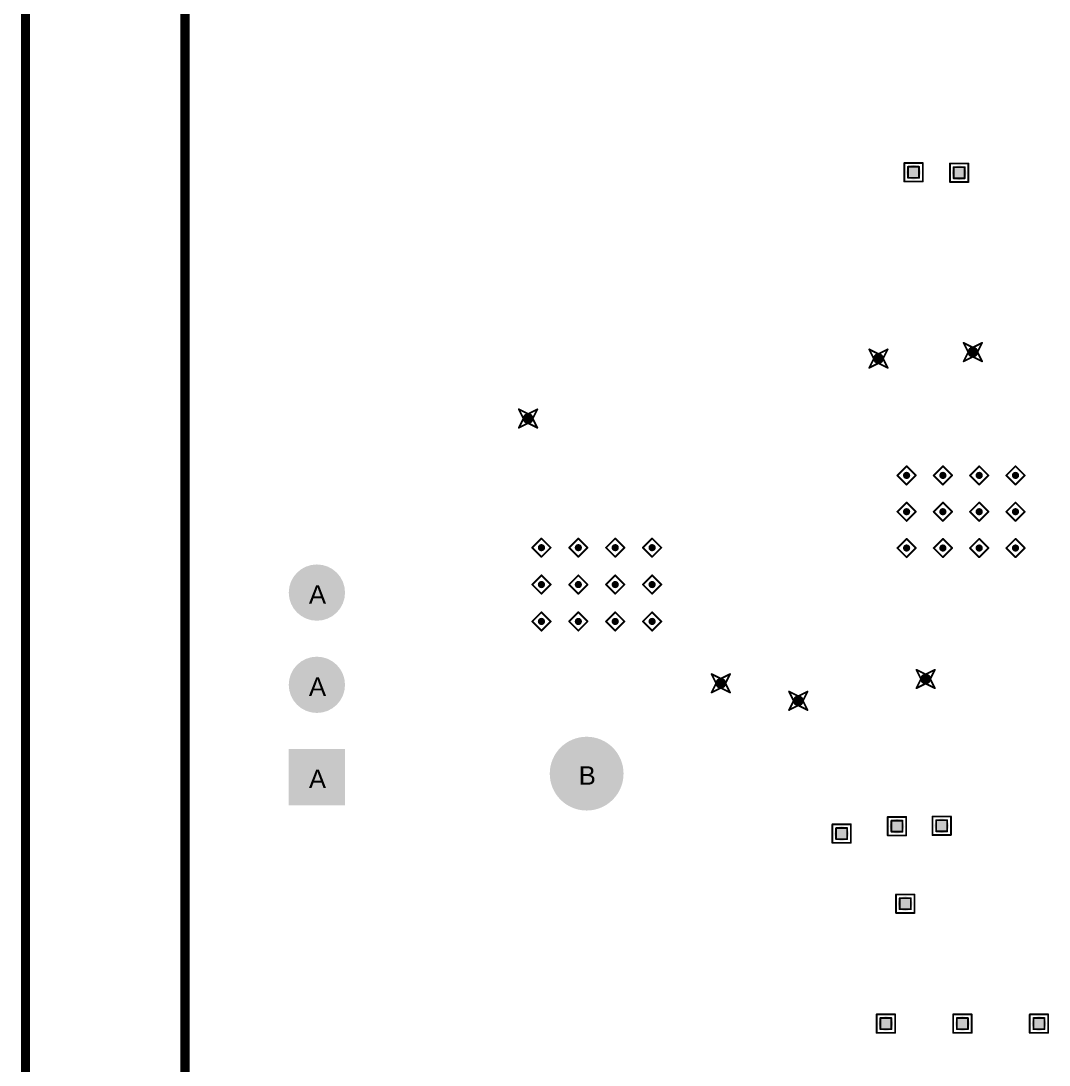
# Model space of a CAD drawing. Header units: millimetres. Extents: x -25 to 478, y -31 to 252.
# Drawn here: x -4.52 to 23.8, y 156.71 to 185.47 of the extents above; entities that cross this region are included whole.
import ezdxf

# ---------------------------------------------------------------- set-up
doc = ezdxf.new("R2010")
doc.units = ezdxf.units.MM
for name, color, linetype in [('DrillDrawing', 1, 'Continuous'), ('Mechanical1', 6, 'Continuous'), ('Mechanical2', 216, 'Continuous'), ('MultiLayer', 9, 'Continuous'), ('PadHoleLayer', 156, 'Continuous'), ('ViaHoleLayer', 16, 'Continuous')]:
    doc.layers.add(name, color=color, linetype=linetype)
doc.styles.add('Arial', font='', dxfattribs={"height": 0.2})
doc.styles.get('Arial').set_extended_font_data('Arial')

# ---------------------------------------------------------------- blocks, each defined once
blk = doc.blocks.new('MOLEX_0022284033_621')
at = {"layer": 'MultiLayer'}
blk.add_hatch(color=9, dxfattribs=at).paths.add_polyline_path([(-3.315, 0.775), (-1.765, 0.775), (-1.765, -0.775), (-3.315, -0.775)])
h = blk.add_hatch(color=9, dxfattribs=at)
edge = h.paths.add_edge_path()
edge.add_arc((0, 0), 0.775, 0, 360)
h = blk.add_hatch(color=9, dxfattribs=at)
edge = h.paths.add_edge_path()
edge.add_arc((2.54, 0), 0.775, 0, 360)
at = {"layer": 'PadHoleLayer'}
h = blk.add_hatch(color=156, dxfattribs=at)
edge = h.paths.add_edge_path()
edge.add_arc((-2.54, 0), 0.51, 0, 360)
h = blk.add_hatch(color=156, dxfattribs=at)
edge = h.paths.add_edge_path()
edge.add_arc((0, 0), 0.51, 0, 360)
h = blk.add_hatch(color=156, dxfattribs=at)
edge = h.paths.add_edge_path()
edge.add_arc((2.54, 0), 0.51, 0, 360)
blk = doc.blocks.new('MXA20A_N_857')
at = {"layer": 'ViaHoleLayer'}
h = blk.add_hatch(color=16, dxfattribs=at)
edge = h.paths.add_edge_path()
edge.add_arc((-1, 1.5), 0.1, 0, 360)
h = blk.add_hatch(color=16, dxfattribs=at)
edge = h.paths.add_edge_path()
edge.add_arc((0, 1.5), 0.1, 0, 360)
h = blk.add_hatch(color=16, dxfattribs=at)
edge = h.paths.add_edge_path()
edge.add_arc((1, 1.5), 0.1, 0, 360)
h = blk.add_hatch(color=16, dxfattribs=at)
edge = h.paths.add_edge_path()
edge.add_arc((-1, 0.5), 0.1, 0, 360)
h = blk.add_hatch(color=16, dxfattribs=at)
edge = h.paths.add_edge_path()
edge.add_arc((0, 0.5), 0.1, 0, 360)
h = blk.add_hatch(color=16, dxfattribs=at)
edge = h.paths.add_edge_path()
edge.add_arc((1, 0.5), 0.1, 0, 360)
h = blk.add_hatch(color=16, dxfattribs=at)
edge = h.paths.add_edge_path()
edge.add_arc((-1, -0.5), 0.1, 0, 360)
h = blk.add_hatch(color=16, dxfattribs=at)
edge = h.paths.add_edge_path()
edge.add_arc((0, -0.5), 0.1, 0, 360)
h = blk.add_hatch(color=16, dxfattribs=at)
edge = h.paths.add_edge_path()
edge.add_arc((1, -0.5), 0.1, 0, 360)
h = blk.add_hatch(color=16, dxfattribs=at)
edge = h.paths.add_edge_path()
edge.add_arc((-1, -1.5), 0.1, 0, 360)
h = blk.add_hatch(color=16, dxfattribs=at)
edge = h.paths.add_edge_path()
edge.add_arc((0, -1.5), 0.1, 0, 360)
h = blk.add_hatch(color=16, dxfattribs=at)
edge = h.paths.add_edge_path()
edge.add_arc((1, -1.5), 0.1, 0, 360)
blk = doc.blocks.new('KEYSTONE5000_895')
at = {"layer": 'MultiLayer'}
h = blk.add_hatch(color=9, dxfattribs=at)
edge = h.paths.add_edge_path()
edge.add_arc((0, 0), 1.016, 0, 360)
at = {"layer": 'PadHoleLayer'}
h = blk.add_hatch(color=156, dxfattribs=at)
edge = h.paths.add_edge_path()
edge.add_arc((0, 0), 0.508, 0, 360)
blk = doc.blocks.new('POWERPAK_SO_8_1455')
at = {"layer": 'ViaHoleLayer'}
h = blk.add_hatch(color=16, dxfattribs=at)
edge = h.paths.add_edge_path()
edge.add_arc((-0.508, 1.524), 0.1, 0, 360)
h = blk.add_hatch(color=16, dxfattribs=at)
edge = h.paths.add_edge_path()
edge.add_arc((0.508, 1.524), 0.1, 0, 360)
h = blk.add_hatch(color=16, dxfattribs=at)
edge = h.paths.add_edge_path()
edge.add_arc((1.524, 1.524), 0.1, 0, 360)
h = blk.add_hatch(color=16, dxfattribs=at)
edge = h.paths.add_edge_path()
edge.add_arc((-0.508, 0.508), 0.1, 0, 360)
h = blk.add_hatch(color=16, dxfattribs=at)
edge = h.paths.add_edge_path()
edge.add_arc((0.508, 0.508), 0.1, 0, 360)
h = blk.add_hatch(color=16, dxfattribs=at)
edge = h.paths.add_edge_path()
edge.add_arc((1.524, 0.508), 0.1, 0, 360)
h = blk.add_hatch(color=16, dxfattribs=at)
edge = h.paths.add_edge_path()
edge.add_arc((-0.508, -0.508), 0.1, 0, 360)
h = blk.add_hatch(color=16, dxfattribs=at)
edge = h.paths.add_edge_path()
edge.add_arc((0.508, -0.508), 0.1, 0, 360)
h = blk.add_hatch(color=16, dxfattribs=at)
edge = h.paths.add_edge_path()
edge.add_arc((1.524, -0.508), 0.1, 0, 360)
h = blk.add_hatch(color=16, dxfattribs=at)
edge = h.paths.add_edge_path()
edge.add_arc((-0.508, -1.524), 0.1, 0, 360)
h = blk.add_hatch(color=16, dxfattribs=at)
edge = h.paths.add_edge_path()
edge.add_arc((0.508, -1.524), 0.1, 0, 360)
h = blk.add_hatch(color=16, dxfattribs=at)
edge = h.paths.add_edge_path()
edge.add_arc((1.524, -1.524), 0.1, 0, 360)

msp = doc.modelspace()

# ---------------------------------------------------------------- hatches: boundary and pattern name
at = {"layer": 'ViaHoleLayer'}
h = msp.add_hatch(color=16, dxfattribs=at)
edge = h.paths.add_edge_path()
edge.add_arc((20.066, 181.298), 0.2, 0, 360)
h = msp.add_hatch(color=16, dxfattribs=at)
edge = h.paths.add_edge_path()
edge.add_arc((21.323, 181.285), 0.2, 0, 360)
h = msp.add_hatch(color=16, dxfattribs=at)
edge = h.paths.add_edge_path()
edge.add_arc((19.099, 176.167), 0.15, 0, 360)
h = msp.add_hatch(color=16, dxfattribs=at)
edge = h.paths.add_edge_path()
edge.add_arc((21.699, 176.345), 0.15, 0, 360)
h = msp.add_hatch(color=16, dxfattribs=at)
edge = h.paths.add_edge_path()
edge.add_arc((9.449, 174.516), 0.15, 0, 360)
h = msp.add_hatch(color=16, dxfattribs=at)
edge = h.paths.add_edge_path()
edge.add_arc((14.757, 167.225), 0.15, 0, 360)
h = msp.add_hatch(color=16, dxfattribs=at)
edge = h.paths.add_edge_path()
edge.add_arc((20.399, 167.344), 0.15, 0, 360)
h = msp.add_hatch(color=16, dxfattribs=at)
edge = h.paths.add_edge_path()
edge.add_arc((16.891, 166.743), 0.15, 0, 360)
h = msp.add_hatch(color=16, dxfattribs=at)
edge = h.paths.add_edge_path()
edge.add_arc((19.609, 163.289), 0.2, 0, 360)
h = msp.add_hatch(color=16, dxfattribs=at)
edge = h.paths.add_edge_path()
edge.add_arc((20.841, 163.302), 0.2, 0, 360)
h = msp.add_hatch(color=16, dxfattribs=at)
edge = h.paths.add_edge_path()
edge.add_arc((18.085, 163.086), 0.2, 0, 360)
h = msp.add_hatch(color=16, dxfattribs=at)
edge = h.paths.add_edge_path()
edge.add_arc((19.837, 161.155), 0.2, 0, 360)
h = msp.add_hatch(color=16, dxfattribs=at)
edge = h.paths.add_edge_path()
edge.add_arc((19.304, 157.853), 0.2, 0, 360)
h = msp.add_hatch(color=16, dxfattribs=at)
edge = h.paths.add_edge_path()
edge.add_arc((21.412, 157.853), 0.2, 0, 360)
h = msp.add_hatch(color=16, dxfattribs=at)
edge = h.paths.add_edge_path()
edge.add_arc((23.52, 157.853), 0.2, 0, 360)

# ---------------------------------------------------------------- linework, layer by layer
at = {"layer": 'DrillDrawing', "const_width": 0.0508}
for points in [[(19.812, 181.552), (20.32, 181.552)], [(19.812, 181.044), (19.812, 181.552)], [(19.914, 181.45), (20.218, 181.45)], [(19.914, 181.145), (19.914, 181.45)], [(20.218, 181.145), (20.218, 181.45)], [(20.32, 181.044), (20.32, 181.552)], [(21.069, 181.539), (21.577, 181.539)], [(21.069, 181.031), (21.069, 181.539)], [(21.171, 181.437), (21.476, 181.437)], [(21.171, 181.133), (21.171, 181.437)], [(21.476, 181.133), (21.476, 181.437)], [(21.577, 181.031), (21.577, 181.539)], [(19.914, 181.145), (20.218, 181.145)], [(19.812, 181.044), (20.32, 181.044)], [(21.069, 181.031), (21.577, 181.031)], [(21.171, 181.133), (21.476, 181.133)], [(21.445, 176.599), (21.699, 176.472)], [(21.445, 176.599), (21.572, 176.345)], [(21.699, 176.472), (21.953, 176.599)], [(21.826, 176.345), (21.953, 176.599)], [(18.845, 176.421), (19.099, 176.294)], [(18.845, 176.421), (18.972, 176.167)], [(19.099, 176.294), (19.353, 176.421)], [(19.226, 176.167), (19.353, 176.421)], [(21.445, 176.091), (21.572, 176.345)], [(21.826, 176.345), (21.953, 176.091)], [(18.845, 175.913), (18.972, 176.167)], [(18.845, 175.913), (19.099, 176.04)], [(19.099, 176.04), (19.353, 175.913)], [(19.226, 176.167), (19.353, 175.913)], [(21.445, 176.091), (21.699, 176.218)], [(21.699, 176.218), (21.953, 176.091)], [(9.195, 174.77), (9.449, 174.643)], [(9.195, 174.77), (9.322, 174.516)], [(9.449, 174.643), (9.703, 174.77)], [(9.576, 174.516), (9.703, 174.77)], [(9.195, 174.262), (9.322, 174.516)], [(9.195, 174.262), (9.449, 174.389)], [(9.449, 174.389), (9.703, 174.262)], [(9.576, 174.516), (9.703, 174.262)], [(19.62, 172.95), (19.874, 173.204)], [(19.874, 173.204), (20.128, 172.95)], [(20.62, 172.95), (20.874, 173.204)], [(20.874, 173.204), (21.128, 172.95)], [(21.62, 172.95), (21.874, 173.204)], [(21.874, 173.204), (22.128, 172.95)], [(22.62, 172.95), (22.874, 173.204)], [(22.874, 173.204), (23.128, 172.95)], [(19.62, 172.95), (19.874, 172.696)], [(19.874, 172.696), (20.128, 172.95)], [(20.62, 172.95), (20.874, 172.696)], [(20.874, 172.696), (21.128, 172.95)], [(21.62, 172.95), (21.874, 172.696)], [(21.874, 172.696), (22.128, 172.95)], [(22.62, 172.95), (22.874, 172.696)], [(22.874, 172.696), (23.128, 172.95)], [(19.62, 171.95), (19.874, 172.204)], [(19.62, 171.95), (19.874, 171.696)], [(19.874, 172.204), (20.128, 171.95)], [(19.874, 171.696), (20.128, 171.95)], [(20.62, 171.95), (20.874, 172.204)], [(20.62, 171.95), (20.874, 171.696)], [(20.874, 172.204), (21.128, 171.95)], [(20.874, 171.696), (21.128, 171.95)], [(21.62, 171.95), (21.874, 172.204)], [(21.62, 171.95), (21.874, 171.696)], [(21.874, 172.204), (22.128, 171.95)], [(21.874, 171.696), (22.128, 171.95)], [(22.62, 171.95), (22.874, 172.204)], [(22.62, 171.95), (22.874, 171.696)], [(22.874, 172.204), (23.128, 171.95)], [(22.874, 171.696), (23.128, 171.95)], [(9.563, 170.96), (9.817, 171.214)], [(9.817, 171.214), (10.071, 170.96)], [(10.579, 170.96), (10.833, 171.214)], [(10.833, 171.214), (11.087, 170.96)], [(11.595, 170.96), (11.849, 171.214)], [(11.849, 171.214), (12.103, 170.96)], [(12.611, 170.96), (12.865, 171.214)], [(12.865, 171.214), (13.119, 170.96)], [(19.62, 170.95), (19.874, 171.204)], [(19.874, 171.204), (20.128, 170.95)], [(20.62, 170.95), (20.874, 171.204)], [(20.874, 171.204), (21.128, 170.95)], [(21.62, 170.95), (21.874, 171.204)], [(21.874, 171.204), (22.128, 170.95)], [(22.62, 170.95), (22.874, 171.204)], [(22.874, 171.204), (23.128, 170.95)], [(9.563, 170.96), (9.817, 170.706)], [(9.817, 170.706), (10.071, 170.96)], [(10.579, 170.96), (10.833, 170.706)], [(10.833, 170.706), (11.087, 170.96)], [(11.595, 170.96), (11.849, 170.706)], [(11.849, 170.706), (12.103, 170.96)], [(12.611, 170.96), (12.865, 170.706)], [(12.865, 170.706), (13.119, 170.96)], [(19.62, 170.95), (19.874, 170.696)], [(19.874, 170.696), (20.128, 170.95)], [(20.62, 170.95), (20.874, 170.696)], [(20.874, 170.696), (21.128, 170.95)], [(21.62, 170.95), (21.874, 170.696)], [(21.874, 170.696), (22.128, 170.95)], [(22.62, 170.95), (22.874, 170.696)], [(22.874, 170.696), (23.128, 170.95)], [(9.563, 169.944), (9.817, 170.198)], [(9.563, 169.944), (9.817, 169.69)], [(9.817, 170.198), (10.071, 169.944)], [(9.817, 169.69), (10.071, 169.944)], [(10.579, 169.944), (10.833, 170.198)], [(10.579, 169.944), (10.833, 169.69)], [(10.833, 170.198), (11.087, 169.944)], [(10.833, 169.69), (11.087, 169.944)], [(11.595, 169.944), (11.849, 170.198)], [(11.595, 169.944), (11.849, 169.69)], [(11.849, 170.198), (12.103, 169.944)], [(11.849, 169.69), (12.103, 169.944)], [(12.611, 169.944), (12.865, 170.198)], [(12.611, 169.944), (12.865, 169.69)], [(12.865, 170.198), (13.119, 169.944)], [(12.865, 169.69), (13.119, 169.944)], [(9.563, 168.928), (9.817, 169.182)], [(9.817, 169.182), (10.071, 168.928)], [(10.579, 168.928), (10.833, 169.182)], [(10.833, 169.182), (11.087, 168.928)], [(11.595, 168.928), (11.849, 169.182)], [(11.849, 169.182), (12.103, 168.928)], [(12.611, 168.928), (12.865, 169.182)], [(12.865, 169.182), (13.119, 168.928)], [(9.563, 168.928), (9.817, 168.674)], [(9.817, 168.674), (10.071, 168.928)], [(10.579, 168.928), (10.833, 168.674)], [(10.833, 168.674), (11.087, 168.928)], [(11.595, 168.928), (11.849, 168.674)], [(11.849, 168.674), (12.103, 168.928)], [(12.611, 168.928), (12.865, 168.674)], [(12.865, 168.674), (13.119, 168.928)], [(14.503, 167.479), (14.757, 167.352)], [(14.503, 167.479), (14.63, 167.225)], [(14.757, 167.352), (15.011, 167.479)], [(14.884, 167.225), (15.011, 167.479)], [(20.145, 167.598), (20.399, 167.471)], [(20.145, 167.598), (20.272, 167.344)], [(20.145, 167.09), (20.272, 167.344)], [(20.399, 167.471), (20.653, 167.598)], [(20.526, 167.344), (20.653, 167.598)], [(20.526, 167.344), (20.653, 167.09)], [(14.503, 166.971), (14.63, 167.225)], [(14.503, 166.971), (14.757, 167.098)], [(14.757, 167.098), (15.011, 166.971)], [(14.884, 167.225), (15.011, 166.971)], [(20.145, 167.09), (20.399, 167.217)], [(20.399, 167.217), (20.653, 167.09)], [(16.637, 166.997), (16.891, 166.87)], [(16.637, 166.997), (16.764, 166.743)], [(16.891, 166.87), (17.145, 166.997)], [(17.018, 166.743), (17.145, 166.997)], [(16.637, 166.489), (16.764, 166.743)], [(16.637, 166.489), (16.891, 166.616)], [(16.891, 166.616), (17.145, 166.489)], [(17.018, 166.743), (17.145, 166.489)], [(17.831, 163.34), (18.339, 163.34)], [(17.831, 162.832), (17.831, 163.34)], [(18.339, 162.832), (18.339, 163.34)], [(19.355, 163.543), (19.863, 163.543)], [(19.355, 163.035), (19.355, 163.543)], [(19.456, 163.441), (19.761, 163.441)], [(19.456, 163.137), (19.456, 163.441)], [(19.761, 163.137), (19.761, 163.441)], [(19.863, 163.035), (19.863, 163.543)], [(20.587, 163.556), (21.095, 163.556)], [(20.587, 163.048), (20.587, 163.556)], [(20.688, 163.454), (20.993, 163.454)], [(20.688, 163.149), (20.688, 163.454)], [(20.993, 163.149), (20.993, 163.454)], [(21.095, 163.048), (21.095, 163.556)], [(17.932, 163.238), (18.237, 163.238)], [(17.932, 162.933), (17.932, 163.238)], [(18.237, 162.933), (18.237, 163.238)], [(19.355, 163.035), (19.863, 163.035)], [(19.456, 163.137), (19.761, 163.137)], [(20.587, 163.048), (21.095, 163.048)], [(20.688, 163.149), (20.993, 163.149)], [(17.831, 162.832), (18.339, 162.832)], [(17.932, 162.933), (18.237, 162.933)], [(19.583, 161.409), (20.091, 161.409)], [(19.583, 160.901), (19.583, 161.409)], [(19.685, 161.308), (19.99, 161.308)], [(19.685, 161.003), (19.685, 161.308)], [(19.99, 161.003), (19.99, 161.308)], [(20.091, 160.901), (20.091, 161.409)], [(19.583, 160.901), (20.091, 160.901)], [(19.685, 161.003), (19.99, 161.003)], [(19.05, 158.107), (19.558, 158.107)], [(19.05, 157.599), (19.05, 158.107)], [(19.152, 158.006), (19.456, 158.006)], [(19.152, 157.701), (19.152, 158.006)], [(19.456, 157.701), (19.456, 158.006)], [(19.558, 157.599), (19.558, 158.107)], [(21.158, 158.107), (21.666, 158.107)], [(21.158, 157.599), (21.158, 158.107)], [(21.26, 158.006), (21.565, 158.006)], [(21.26, 157.701), (21.26, 158.006)], [(21.565, 157.701), (21.565, 158.006)], [(21.666, 157.599), (21.666, 158.107)], [(23.266, 158.107), (23.774, 158.107)], [(23.266, 157.599), (23.266, 158.107)], [(23.368, 158.006), (23.673, 158.006)], [(23.368, 157.701), (23.368, 158.006)], [(23.673, 157.701), (23.673, 158.006)], [(23.774, 157.599), (23.774, 158.107)], [(19.05, 157.599), (19.558, 157.599)], [(19.152, 157.701), (19.456, 157.701)], [(21.158, 157.599), (21.666, 157.599)], [(21.26, 157.701), (21.565, 157.701)], [(23.266, 157.599), (23.774, 157.599)], [(23.368, 157.701), (23.673, 157.701)]]:
    msp.add_lwpolyline(points, dxfattribs=at)
at = {"layer": 'DrillDrawing', "const_width": 0.0254}
for points in [[(19.799, 181.552, 1), (19.825, 181.552, 1)], [(19.799, 181.552, 1), (19.825, 181.552, 1)], [(19.901, 181.45, 1), (19.926, 181.45, 1)], [(19.901, 181.45, 1), (19.926, 181.45, 1)], [(20.206, 181.45, 1), (20.231, 181.45, 1)], [(20.206, 181.45, 1), (20.231, 181.45, 1)], [(20.307, 181.552, 1), (20.333, 181.552, 1)], [(20.307, 181.552, 1), (20.333, 181.552, 1)], [(21.057, 181.539, 1), (21.082, 181.539, 1)], [(21.057, 181.539, 1), (21.082, 181.539, 1)], [(21.158, 181.437, 1), (21.184, 181.437, 1)], [(21.158, 181.437, 1), (21.184, 181.437, 1)], [(21.463, 181.437, 1), (21.489, 181.437, 1)], [(21.463, 181.437, 1), (21.489, 181.437, 1)], [(21.565, 181.539, 1), (21.59, 181.539, 1)], [(21.565, 181.539, 1), (21.59, 181.539, 1)], [(19.901, 181.145, 1), (19.926, 181.145, 1)], [(19.901, 181.145, 1), (19.926, 181.145, 1)], [(20.206, 181.145, 1), (20.231, 181.145, 1)], [(20.206, 181.145, 1), (20.231, 181.145, 1)], [(19.799, 181.044, 1), (19.825, 181.044, 1)], [(19.799, 181.044, 1), (19.825, 181.044, 1)], [(20.307, 181.044, 1), (20.333, 181.044, 1)], [(20.307, 181.044, 1), (20.333, 181.044, 1)], [(21.057, 181.031, 1), (21.082, 181.031, 1)], [(21.057, 181.031, 1), (21.082, 181.031, 1)], [(21.158, 181.133, 1), (21.184, 181.133, 1)], [(21.158, 181.133, 1), (21.184, 181.133, 1)], [(21.463, 181.133, 1), (21.489, 181.133, 1)], [(21.463, 181.133, 1), (21.489, 181.133, 1)], [(21.565, 181.031, 1), (21.59, 181.031, 1)], [(21.565, 181.031, 1), (21.59, 181.031, 1)], [(21.433, 176.599, 1), (21.458, 176.599, 1)], [(21.433, 176.599, 1), (21.458, 176.599, 1)], [(21.941, 176.599, 1), (21.966, 176.599, 1)], [(21.941, 176.599, 1), (21.966, 176.599, 1)], [(18.833, 176.421, 1), (18.858, 176.421, 1)], [(18.833, 176.421, 1), (18.858, 176.421, 1)], [(19.087, 176.294, 1), (19.112, 176.294, 1)], [(19.087, 176.294, 1), (19.112, 176.294, 1)], [(19.341, 176.421, 1), (19.366, 176.421, 1)], [(19.341, 176.421, 1), (19.366, 176.421, 1)], [(21.56, 176.345, 1), (21.585, 176.345, 1)], [(21.56, 176.345, 1), (21.585, 176.345, 1)], [(21.687, 176.472, 1), (21.712, 176.472, 1)], [(21.687, 176.472, 1), (21.712, 176.472, 1)], [(21.814, 176.345, 1), (21.839, 176.345, 1)], [(21.814, 176.345, 1), (21.839, 176.345, 1)], [(18.96, 176.167, 1), (18.985, 176.167, 1)], [(18.96, 176.167, 1), (18.985, 176.167, 1)], [(19.087, 176.04, 1), (19.112, 176.04, 1)], [(19.087, 176.04, 1), (19.112, 176.04, 1)], [(19.214, 176.167, 1), (19.239, 176.167, 1)], [(19.214, 176.167, 1), (19.239, 176.167, 1)], [(21.433, 176.091, 1), (21.458, 176.091, 1)], [(21.433, 176.091, 1), (21.458, 176.091, 1)], [(21.687, 176.218, 1), (21.712, 176.218, 1)], [(21.687, 176.218, 1), (21.712, 176.218, 1)], [(21.941, 176.091, 1), (21.966, 176.091, 1)], [(21.941, 176.091, 1), (21.966, 176.091, 1)], [(18.833, 175.913, 1), (18.858, 175.913, 1)], [(18.833, 175.913, 1), (18.858, 175.913, 1)], [(19.341, 175.913, 1), (19.366, 175.913, 1)], [(19.341, 175.913, 1), (19.366, 175.913, 1)], [(9.182, 174.77, 1), (9.207, 174.77, 1)], [(9.182, 174.77, 1), (9.207, 174.77, 1)], [(9.436, 174.643, 1), (9.461, 174.643, 1)], [(9.436, 174.643, 1), (9.461, 174.643, 1)], [(9.69, 174.77, 1), (9.716, 174.77, 1)], [(9.69, 174.77, 1), (9.716, 174.77, 1)], [(9.182, 174.262, 1), (9.207, 174.262, 1)], [(9.182, 174.262, 1), (9.207, 174.262, 1)], [(9.309, 174.516, 1), (9.334, 174.516, 1)], [(9.309, 174.516, 1), (9.334, 174.516, 1)], [(9.436, 174.389, 1), (9.461, 174.389, 1)], [(9.436, 174.389, 1), (9.461, 174.389, 1)], [(9.563, 174.516, 1), (9.588, 174.516, 1)], [(9.563, 174.516, 1), (9.588, 174.516, 1)], [(9.69, 174.262, 1), (9.716, 174.262, 1)], [(9.69, 174.262, 1), (9.716, 174.262, 1)], [(19.861, 173.204, 1), (19.887, 173.204, 1)], [(19.861, 173.204, 1), (19.887, 173.204, 1)], [(20.862, 173.204, 1), (20.887, 173.204, 1)], [(20.862, 173.204, 1), (20.887, 173.204, 1)], [(21.862, 173.204, 1), (21.887, 173.204, 1)], [(21.862, 173.204, 1), (21.887, 173.204, 1)], [(22.862, 173.204, 1), (22.887, 173.204, 1)], [(22.862, 173.204, 1), (22.887, 173.204, 1)], [(19.607, 172.95, 1), (19.633, 172.95, 1)], [(19.607, 172.95, 1), (19.633, 172.95, 1)], [(20.115, 172.95, 1), (20.141, 172.95, 1)], [(20.115, 172.95, 1), (20.141, 172.95, 1)], [(20.608, 172.95, 1), (20.633, 172.95, 1)], [(20.608, 172.95, 1), (20.633, 172.95, 1)], [(21.116, 172.95, 1), (21.141, 172.95, 1)], [(21.116, 172.95, 1), (21.141, 172.95, 1)], [(21.608, 172.95, 1), (21.633, 172.95, 1)], [(21.608, 172.95, 1), (21.633, 172.95, 1)], [(22.116, 172.95, 1), (22.141, 172.95, 1)], [(22.116, 172.95, 1), (22.141, 172.95, 1)], [(22.608, 172.95, 1), (22.633, 172.95, 1)], [(22.608, 172.95, 1), (22.633, 172.95, 1)], [(23.116, 172.95, 1), (23.141, 172.95, 1)], [(23.116, 172.95, 1), (23.141, 172.95, 1)], [(19.861, 172.696, 1), (19.887, 172.696, 1)], [(19.861, 172.696, 1), (19.887, 172.696, 1)], [(20.862, 172.696, 1), (20.887, 172.696, 1)], [(20.862, 172.696, 1), (20.887, 172.696, 1)], [(21.862, 172.696, 1), (21.887, 172.696, 1)], [(21.862, 172.696, 1), (21.887, 172.696, 1)], [(22.862, 172.696, 1), (22.887, 172.696, 1)], [(22.862, 172.696, 1), (22.887, 172.696, 1)], [(19.607, 171.95, 1), (19.633, 171.95, 1)], [(19.607, 171.95, 1), (19.633, 171.95, 1)], [(19.861, 172.204, 1), (19.887, 172.204, 1)], [(19.861, 172.204, 1), (19.887, 172.204, 1)], [(20.115, 171.95, 1), (20.141, 171.95, 1)], [(20.115, 171.95, 1), (20.141, 171.95, 1)], [(20.608, 171.95, 1), (20.633, 171.95, 1)], [(20.608, 171.95, 1), (20.633, 171.95, 1)], [(20.862, 172.204, 1), (20.887, 172.204, 1)], [(20.862, 172.204, 1), (20.887, 172.204, 1)], [(21.116, 171.95, 1), (21.141, 171.95, 1)], [(21.116, 171.95, 1), (21.141, 171.95, 1)], [(21.608, 171.95, 1), (21.633, 171.95, 1)], [(21.608, 171.95, 1), (21.633, 171.95, 1)], [(21.862, 172.204, 1), (21.887, 172.204, 1)], [(21.862, 172.204, 1), (21.887, 172.204, 1)], [(22.116, 171.95, 1), (22.141, 171.95, 1)], [(22.116, 171.95, 1), (22.141, 171.95, 1)], [(22.608, 171.95, 1), (22.633, 171.95, 1)], [(22.608, 171.95, 1), (22.633, 171.95, 1)], [(22.862, 172.204, 1), (22.887, 172.204, 1)], [(22.862, 172.204, 1), (22.887, 172.204, 1)], [(23.116, 171.95, 1), (23.141, 171.95, 1)], [(23.116, 171.95, 1), (23.141, 171.95, 1)], [(19.861, 171.696, 1), (19.887, 171.696, 1)], [(19.861, 171.696, 1), (19.887, 171.696, 1)], [(20.862, 171.696, 1), (20.887, 171.696, 1)], [(20.862, 171.696, 1), (20.887, 171.696, 1)], [(21.862, 171.696, 1), (21.887, 171.696, 1)], [(21.862, 171.696, 1), (21.887, 171.696, 1)], [(22.862, 171.696, 1), (22.887, 171.696, 1)], [(22.862, 171.696, 1), (22.887, 171.696, 1)], [(9.805, 171.214, 1), (9.83, 171.214, 1)], [(9.805, 171.214, 1), (9.83, 171.214, 1)], [(10.821, 171.214, 1), (10.846, 171.214, 1)], [(10.821, 171.214, 1), (10.846, 171.214, 1)], [(11.837, 171.214, 1), (11.862, 171.214, 1)], [(11.837, 171.214, 1), (11.862, 171.214, 1)], [(12.853, 171.214, 1), (12.878, 171.214, 1)], [(12.853, 171.214, 1), (12.878, 171.214, 1)], [(19.861, 171.204, 1), (19.887, 171.204, 1)], [(19.861, 171.204, 1), (19.887, 171.204, 1)], [(20.862, 171.204, 1), (20.887, 171.204, 1)], [(20.862, 171.204, 1), (20.887, 171.204, 1)], [(21.862, 171.204, 1), (21.887, 171.204, 1)], [(21.862, 171.204, 1), (21.887, 171.204, 1)], [(22.862, 171.204, 1), (22.887, 171.204, 1)], [(22.862, 171.204, 1), (22.887, 171.204, 1)], [(9.551, 170.96, 1), (9.576, 170.96, 1)], [(9.551, 170.96, 1), (9.576, 170.96, 1)], [(10.059, 170.96, 1), (10.084, 170.96, 1)], [(10.059, 170.96, 1), (10.084, 170.96, 1)], [(10.567, 170.96, 1), (10.592, 170.96, 1)], [(10.567, 170.96, 1), (10.592, 170.96, 1)], [(11.075, 170.96, 1), (11.1, 170.96, 1)], [(11.075, 170.96, 1), (11.1, 170.96, 1)], [(11.583, 170.96, 1), (11.608, 170.96, 1)], [(11.583, 170.96, 1), (11.608, 170.96, 1)], [(12.091, 170.96, 1), (12.116, 170.96, 1)], [(12.091, 170.96, 1), (12.116, 170.96, 1)], [(12.599, 170.96, 1), (12.624, 170.96, 1)], [(12.599, 170.96, 1), (12.624, 170.96, 1)], [(13.107, 170.96, 1), (13.132, 170.96, 1)], [(13.107, 170.96, 1), (13.132, 170.96, 1)], [(19.607, 170.95, 1), (19.633, 170.95, 1)], [(19.607, 170.95, 1), (19.633, 170.95, 1)], [(20.115, 170.95, 1), (20.141, 170.95, 1)], [(20.115, 170.95, 1), (20.141, 170.95, 1)], [(20.608, 170.95, 1), (20.633, 170.95, 1)], [(20.608, 170.95, 1), (20.633, 170.95, 1)], [(21.116, 170.95, 1), (21.141, 170.95, 1)], [(21.116, 170.95, 1), (21.141, 170.95, 1)], [(21.608, 170.95, 1), (21.633, 170.95, 1)], [(21.608, 170.95, 1), (21.633, 170.95, 1)], [(22.116, 170.95, 1), (22.141, 170.95, 1)], [(22.116, 170.95, 1), (22.141, 170.95, 1)], [(22.608, 170.95, 1), (22.633, 170.95, 1)], [(22.608, 170.95, 1), (22.633, 170.95, 1)], [(23.116, 170.95, 1), (23.141, 170.95, 1)], [(23.116, 170.95, 1), (23.141, 170.95, 1)], [(9.805, 170.706, 1), (9.83, 170.706, 1)], [(9.805, 170.706, 1), (9.83, 170.706, 1)], [(10.821, 170.706, 1), (10.846, 170.706, 1)], [(10.821, 170.706, 1), (10.846, 170.706, 1)], [(11.837, 170.706, 1), (11.862, 170.706, 1)], [(11.837, 170.706, 1), (11.862, 170.706, 1)], [(12.853, 170.706, 1), (12.878, 170.706, 1)], [(12.853, 170.706, 1), (12.878, 170.706, 1)], [(19.861, 170.696, 1), (19.887, 170.696, 1)], [(19.861, 170.696, 1), (19.887, 170.696, 1)], [(20.862, 170.696, 1), (20.887, 170.696, 1)], [(20.862, 170.696, 1), (20.887, 170.696, 1)], [(21.862, 170.696, 1), (21.887, 170.696, 1)], [(21.862, 170.696, 1), (21.887, 170.696, 1)], [(22.862, 170.696, 1), (22.887, 170.696, 1)], [(22.862, 170.696, 1), (22.887, 170.696, 1)], [(9.551, 169.944, 1), (9.576, 169.944, 1)], [(9.551, 169.944, 1), (9.576, 169.944, 1)], [(9.805, 170.198, 1), (9.83, 170.198, 1)], [(9.805, 170.198, 1), (9.83, 170.198, 1)], [(10.059, 169.944, 1), (10.084, 169.944, 1)], [(10.059, 169.944, 1), (10.084, 169.944, 1)], [(10.567, 169.944, 1), (10.592, 169.944, 1)], [(10.567, 169.944, 1), (10.592, 169.944, 1)], [(10.821, 170.198, 1), (10.846, 170.198, 1)], [(10.821, 170.198, 1), (10.846, 170.198, 1)], [(11.075, 169.944, 1), (11.1, 169.944, 1)], [(11.075, 169.944, 1), (11.1, 169.944, 1)], [(11.583, 169.944, 1), (11.608, 169.944, 1)], [(11.583, 169.944, 1), (11.608, 169.944, 1)], [(11.837, 170.198, 1), (11.862, 170.198, 1)], [(11.837, 170.198, 1), (11.862, 170.198, 1)], [(12.091, 169.944, 1), (12.116, 169.944, 1)], [(12.091, 169.944, 1), (12.116, 169.944, 1)], [(12.599, 169.944, 1), (12.624, 169.944, 1)], [(12.599, 169.944, 1), (12.624, 169.944, 1)], [(12.853, 170.198, 1), (12.878, 170.198, 1)], [(12.853, 170.198, 1), (12.878, 170.198, 1)], [(13.107, 169.944, 1), (13.132, 169.944, 1)], [(13.107, 169.944, 1), (13.132, 169.944, 1)], [(9.805, 169.69, 1), (9.83, 169.69, 1)], [(9.805, 169.69, 1), (9.83, 169.69, 1)], [(10.821, 169.69, 1), (10.846, 169.69, 1)], [(10.821, 169.69, 1), (10.846, 169.69, 1)], [(11.837, 169.69, 1), (11.862, 169.69, 1)], [(11.837, 169.69, 1), (11.862, 169.69, 1)], [(12.853, 169.69, 1), (12.878, 169.69, 1)], [(12.853, 169.69, 1), (12.878, 169.69, 1)], [(9.805, 169.182, 1), (9.83, 169.182, 1)], [(9.805, 169.182, 1), (9.83, 169.182, 1)], [(10.821, 169.182, 1), (10.846, 169.182, 1)], [(10.821, 169.182, 1), (10.846, 169.182, 1)], [(11.837, 169.182, 1), (11.862, 169.182, 1)], [(11.837, 169.182, 1), (11.862, 169.182, 1)], [(12.853, 169.182, 1), (12.878, 169.182, 1)], [(12.853, 169.182, 1), (12.878, 169.182, 1)], [(9.551, 168.928, 1), (9.576, 168.928, 1)], [(9.551, 168.928, 1), (9.576, 168.928, 1)], [(10.059, 168.928, 1), (10.084, 168.928, 1)], [(10.059, 168.928, 1), (10.084, 168.928, 1)], [(10.567, 168.928, 1), (10.592, 168.928, 1)], [(10.567, 168.928, 1), (10.592, 168.928, 1)], [(11.075, 168.928, 1), (11.1, 168.928, 1)], [(11.075, 168.928, 1), (11.1, 168.928, 1)], [(11.583, 168.928, 1), (11.608, 168.928, 1)], [(11.583, 168.928, 1), (11.608, 168.928, 1)], [(12.091, 168.928, 1), (12.116, 168.928, 1)], [(12.091, 168.928, 1), (12.116, 168.928, 1)], [(12.599, 168.928, 1), (12.624, 168.928, 1)], [(12.599, 168.928, 1), (12.624, 168.928, 1)], [(13.107, 168.928, 1), (13.132, 168.928, 1)], [(13.107, 168.928, 1), (13.132, 168.928, 1)], [(9.805, 168.674, 1), (9.83, 168.674, 1)], [(9.805, 168.674, 1), (9.83, 168.674, 1)], [(10.821, 168.674, 1), (10.846, 168.674, 1)], [(10.821, 168.674, 1), (10.846, 168.674, 1)], [(11.837, 168.674, 1), (11.862, 168.674, 1)], [(11.837, 168.674, 1), (11.862, 168.674, 1)], [(12.853, 168.674, 1), (12.878, 168.674, 1)], [(12.853, 168.674, 1), (12.878, 168.674, 1)], [(14.491, 167.479, 1), (14.516, 167.479, 1)], [(14.491, 167.479, 1), (14.516, 167.479, 1)], [(14.745, 167.352, 1), (14.77, 167.352, 1)], [(14.745, 167.352, 1), (14.77, 167.352, 1)], [(14.999, 167.479, 1), (15.024, 167.479, 1)], [(14.999, 167.479, 1), (15.024, 167.479, 1)], [(20.133, 167.598, 1), (20.158, 167.598, 1)], [(20.133, 167.598, 1), (20.158, 167.598, 1)], [(20.26, 167.344, 1), (20.285, 167.344, 1)], [(20.26, 167.344, 1), (20.285, 167.344, 1)], [(20.387, 167.471, 1), (20.412, 167.471, 1)], [(20.387, 167.471, 1), (20.412, 167.471, 1)], [(20.514, 167.344, 1), (20.539, 167.344, 1)], [(20.514, 167.344, 1), (20.539, 167.344, 1)], [(20.641, 167.598, 1), (20.666, 167.598, 1)], [(20.641, 167.598, 1), (20.666, 167.598, 1)], [(14.618, 167.225, 1), (14.643, 167.225, 1)], [(14.618, 167.225, 1), (14.643, 167.225, 1)], [(14.745, 167.098, 1), (14.77, 167.098, 1)], [(14.745, 167.098, 1), (14.77, 167.098, 1)], [(14.872, 167.225, 1), (14.897, 167.225, 1)], [(14.872, 167.225, 1), (14.897, 167.225, 1)], [(20.133, 167.09, 1), (20.158, 167.09, 1)], [(20.133, 167.09, 1), (20.158, 167.09, 1)], [(20.387, 167.217, 1), (20.412, 167.217, 1)], [(20.387, 167.217, 1), (20.412, 167.217, 1)], [(20.641, 167.09, 1), (20.666, 167.09, 1)], [(20.641, 167.09, 1), (20.666, 167.09, 1)], [(14.491, 166.971, 1), (14.516, 166.971, 1)], [(14.491, 166.971, 1), (14.516, 166.971, 1)], [(14.999, 166.971, 1), (15.024, 166.971, 1)], [(14.999, 166.971, 1), (15.024, 166.971, 1)], [(16.624, 166.997, 1), (16.65, 166.997, 1)], [(16.624, 166.997, 1), (16.65, 166.997, 1)], [(16.878, 166.87, 1), (16.904, 166.87, 1)], [(16.878, 166.87, 1), (16.904, 166.87, 1)], [(17.132, 166.997, 1), (17.158, 166.997, 1)], [(17.132, 166.997, 1), (17.158, 166.997, 1)], [(16.624, 166.489, 1), (16.65, 166.489, 1)], [(16.624, 166.489, 1), (16.65, 166.489, 1)], [(16.751, 166.743, 1), (16.777, 166.743, 1)], [(16.751, 166.743, 1), (16.777, 166.743, 1)], [(16.878, 166.616, 1), (16.904, 166.616, 1)], [(16.878, 166.616, 1), (16.904, 166.616, 1)], [(17.005, 166.743, 1), (17.031, 166.743, 1)], [(17.005, 166.743, 1), (17.031, 166.743, 1)], [(17.132, 166.489, 1), (17.158, 166.489, 1)], [(17.132, 166.489, 1), (17.158, 166.489, 1)], [(17.818, 163.34, 1), (17.844, 163.34, 1)], [(17.818, 163.34, 1), (17.844, 163.34, 1)], [(18.326, 163.34, 1), (18.352, 163.34, 1)], [(18.326, 163.34, 1), (18.352, 163.34, 1)], [(19.342, 163.543, 1), (19.367, 163.543, 1)], [(19.342, 163.543, 1), (19.367, 163.543, 1)], [(19.444, 163.441, 1), (19.469, 163.441, 1)], [(19.444, 163.441, 1), (19.469, 163.441, 1)], [(19.748, 163.441, 1), (19.774, 163.441, 1)], [(19.748, 163.441, 1), (19.774, 163.441, 1)], [(19.85, 163.543, 1), (19.875, 163.543, 1)], [(19.85, 163.543, 1), (19.875, 163.543, 1)], [(20.574, 163.556, 1), (20.6, 163.556, 1)], [(20.574, 163.556, 1), (20.6, 163.556, 1)], [(20.676, 163.454, 1), (20.701, 163.454, 1)], [(20.676, 163.454, 1), (20.701, 163.454, 1)], [(20.981, 163.454, 1), (21.006, 163.454, 1)], [(20.981, 163.454, 1), (21.006, 163.454, 1)], [(21.082, 163.556, 1), (21.108, 163.556, 1)], [(21.082, 163.556, 1), (21.108, 163.556, 1)], [(17.92, 163.238, 1), (17.945, 163.238, 1)], [(17.92, 163.238, 1), (17.945, 163.238, 1)], [(18.225, 163.238, 1), (18.25, 163.238, 1)], [(18.225, 163.238, 1), (18.25, 163.238, 1)], [(19.342, 163.035, 1), (19.367, 163.035, 1)], [(19.342, 163.035, 1), (19.367, 163.035, 1)], [(19.444, 163.137, 1), (19.469, 163.137, 1)], [(19.444, 163.137, 1), (19.469, 163.137, 1)], [(19.748, 163.137, 1), (19.774, 163.137, 1)], [(19.748, 163.137, 1), (19.774, 163.137, 1)], [(19.85, 163.035, 1), (19.875, 163.035, 1)], [(19.85, 163.035, 1), (19.875, 163.035, 1)], [(20.574, 163.048, 1), (20.6, 163.048, 1)], [(20.574, 163.048, 1), (20.6, 163.048, 1)], [(20.676, 163.149, 1), (20.701, 163.149, 1)], [(20.676, 163.149, 1), (20.701, 163.149, 1)], [(20.981, 163.149, 1), (21.006, 163.149, 1)], [(20.981, 163.149, 1), (21.006, 163.149, 1)], [(21.082, 163.048, 1), (21.108, 163.048, 1)], [(21.082, 163.048, 1), (21.108, 163.048, 1)], [(17.818, 162.832, 1), (17.844, 162.832, 1)], [(17.818, 162.832, 1), (17.844, 162.832, 1)], [(17.92, 162.933, 1), (17.945, 162.933, 1)], [(17.92, 162.933, 1), (17.945, 162.933, 1)], [(18.225, 162.933, 1), (18.25, 162.933, 1)], [(18.225, 162.933, 1), (18.25, 162.933, 1)], [(18.326, 162.832, 1), (18.352, 162.832, 1)], [(18.326, 162.832, 1), (18.352, 162.832, 1)], [(19.571, 161.409, 1), (19.596, 161.409, 1)], [(19.571, 161.409, 1), (19.596, 161.409, 1)], [(19.672, 161.308, 1), (19.698, 161.308, 1)], [(19.672, 161.308, 1), (19.698, 161.308, 1)], [(19.977, 161.308, 1), (20.003, 161.308, 1)], [(19.977, 161.308, 1), (20.003, 161.308, 1)], [(20.079, 161.409, 1), (20.104, 161.409, 1)], [(20.079, 161.409, 1), (20.104, 161.409, 1)], [(19.571, 160.901, 1), (19.596, 160.901, 1)], [(19.571, 160.901, 1), (19.596, 160.901, 1)], [(19.672, 161.003, 1), (19.698, 161.003, 1)], [(19.672, 161.003, 1), (19.698, 161.003, 1)], [(19.977, 161.003, 1), (20.003, 161.003, 1)], [(19.977, 161.003, 1), (20.003, 161.003, 1)], [(20.079, 160.901, 1), (20.104, 160.901, 1)], [(20.079, 160.901, 1), (20.104, 160.901, 1)], [(19.037, 158.107, 1), (19.063, 158.107, 1)], [(19.037, 158.107, 1), (19.063, 158.107, 1)], [(19.139, 158.006, 1), (19.164, 158.006, 1)], [(19.139, 158.006, 1), (19.164, 158.006, 1)], [(19.444, 158.006, 1), (19.469, 158.006, 1)], [(19.444, 158.006, 1), (19.469, 158.006, 1)], [(19.545, 158.107, 1), (19.571, 158.107, 1)], [(19.545, 158.107, 1), (19.571, 158.107, 1)], [(21.145, 158.107, 1), (21.171, 158.107, 1)], [(21.145, 158.107, 1), (21.171, 158.107, 1)], [(21.247, 158.006, 1), (21.273, 158.006, 1)], [(21.247, 158.006, 1), (21.273, 158.006, 1)], [(21.552, 158.006, 1), (21.577, 158.006, 1)], [(21.552, 158.006, 1), (21.577, 158.006, 1)], [(21.654, 158.107, 1), (21.679, 158.107, 1)], [(21.654, 158.107, 1), (21.679, 158.107, 1)], [(23.254, 158.107, 1), (23.279, 158.107, 1)], [(23.254, 158.107, 1), (23.279, 158.107, 1)], [(23.355, 158.006, 1), (23.381, 158.006, 1)], [(23.355, 158.006, 1), (23.381, 158.006, 1)], [(23.66, 158.006, 1), (23.686, 158.006, 1)], [(23.66, 158.006, 1), (23.686, 158.006, 1)], [(23.762, 158.107, 1), (23.787, 158.107, 1)], [(23.762, 158.107, 1), (23.787, 158.107, 1)], [(19.037, 157.599, 1), (19.063, 157.599, 1)], [(19.037, 157.599, 1), (19.063, 157.599, 1)], [(19.139, 157.701, 1), (19.164, 157.701, 1)], [(19.139, 157.701, 1), (19.164, 157.701, 1)], [(19.444, 157.701, 1), (19.469, 157.701, 1)], [(19.444, 157.701, 1), (19.469, 157.701, 1)], [(19.545, 157.599, 1), (19.571, 157.599, 1)], [(19.545, 157.599, 1), (19.571, 157.599, 1)], [(21.145, 157.599, 1), (21.171, 157.599, 1)], [(21.145, 157.599, 1), (21.171, 157.599, 1)], [(21.247, 157.701, 1), (21.273, 157.701, 1)], [(21.247, 157.701, 1), (21.273, 157.701, 1)], [(21.552, 157.701, 1), (21.577, 157.701, 1)], [(21.552, 157.701, 1), (21.577, 157.701, 1)], [(21.654, 157.599, 1), (21.679, 157.599, 1)], [(21.654, 157.599, 1), (21.679, 157.599, 1)], [(23.254, 157.599, 1), (23.279, 157.599, 1)], [(23.254, 157.599, 1), (23.279, 157.599, 1)], [(23.355, 157.701, 1), (23.381, 157.701, 1)], [(23.355, 157.701, 1), (23.381, 157.701, 1)], [(23.66, 157.701, 1), (23.686, 157.701, 1)], [(23.66, 157.701, 1), (23.686, 157.701, 1)], [(23.762, 157.599, 1), (23.787, 157.599, 1)], [(23.762, 157.599, 1), (23.787, 157.599, 1)]]:
    msp.add_lwpolyline(points, format="xyb", close=True, dxfattribs=at)
at = {"layer": 'Mechanical1', "const_width": 0.254}
msp.add_lwpolyline([(0, 0), (0, 210)], dxfattribs=at)
at = {"layer": 'Mechanical2', "const_width": 0.254}
msp.add_lwpolyline([(-4.394, 110.586), (-4.394, 210)], dxfattribs=at)

# ---------------------------------------------------------------- block references
for name, p, rotation in [('MXA20A_N_857', (21.374, 171.95), 90), ('POWERPAK_SO_8_1455', (11.341, 170.452), 270), ('MOLEX_0022284033_621', (3.632, 167.183), 90), ('KEYSTONE5000_895', (11.062, 164.737), 180)]:
    msp.add_blockref(name, p, dxfattribs=dict(rotation=rotation))

# ---------------------------------------------------------------- texts
at = {"layer": 'DrillDrawing', "style": 'Arial'}
for s, p in [('A', (3.412, 169.418)), ('A', (3.412, 166.878)), ('A', (3.412, 164.338)), ('B', (10.842, 164.432))]:
    msp.add_text(s, height=0.508, dxfattribs=at).set_placement(p)

doc.saveas('drawing.dxf')
